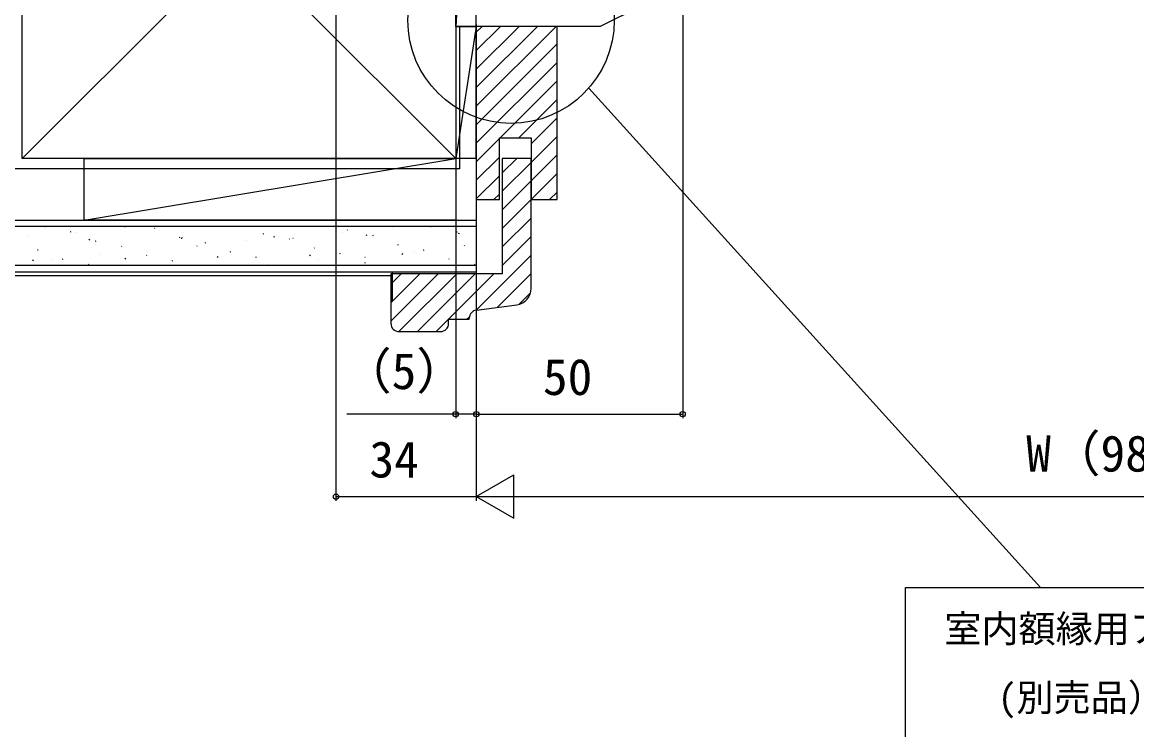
# Model space of a CAD drawing. Units: millimetres, scale not verified. Extents: x -525 to 525, y -783 to 779.
# Drawn here: x -269 to 1, y 62.9 to 234.5 of the extents above; entities that cross this region are included whole.
import ezdxf
from ezdxf.enums import TextEntityAlignment as Align

# ---------------------------------------------------------------- set-up
doc = ezdxf.new("R2010")
doc.units = ezdxf.units.MM
doc.header["$LTSCALE"] = 4
for name, color, linetype in [('0-1_USER1', 3, 'Continuous'), ('0-2_YKK_11', 7, 'Continuous'), ('0-4_YKK_12', 2, 'Continuous'), ('0-7_YKK_D', 6, 'Continuous'), ('0-9_YSS_K', 3, 'Continuous')]:
    doc.layers.add(name, color=color, linetype=linetype)
doc.styles.add('ＭＳ ゴシック', font='')
doc.styles.get('ＭＳ ゴシック').set_extended_font_data('MS Gothic')

msp = doc.modelspace()

# ---------------------------------------------------------------- linework, layer by layer
at = {"layer": '0-2_YKK_11'}
msp.add_lwpolyline([(-109, 243.454), (-129, 233.454), (-159, 233.454), (-159, 234.954)], dxfattribs=at)
at = {"layer": '0-4_YKK_12'}
msp.add_line((-22.327, 97.45), (-131.751, 218.517), dxfattribs=at)
msp.add_lwpolyline([(-54.998, 97.45), (77.375, 97.45), (77.375, -29.112), (-54.998, -29.112)], close=True, dxfattribs=at)
msp.add_circle((-150.588, 234.954), 25, dxfattribs=at)
at = {"layer": '0-7_YKK_D'}
for p, q in [((-193, 315.454), (-193, 118.454)), ((-109, 242.454), (-109, 138.454)), ((-159, 233.954), (-159, 118.454)), ((-159, 233.954), (-159, 118.454)), ((-159, 233.954), (-159, 138.454)), ((-164, 200.454), (-164.001, 138.454)), ((-158.999, 190.454), (-159, 138.454)), ((-159, 139.454), (-109, 139.454)), ((-159, 119.454), (-149.907, 124.704)), ((-149.907, 114.204), (-149.907, 124.704)), ((-193, 119.454), (-159, 119.454)), ((-159, 119.454), (-149.907, 114.204)), ((-159, 119.454), (-140.813, 119.454)), ((-148.5, 119.454), (150.5, 119.454))]:
    msp.add_line(p, q, dxfattribs=at)
msp.add_lwpolyline([(-159, 139.454), (-164.001, 139.454), (-190.392, 139.454)], dxfattribs=at)
for centre in [(-164.001, 139.454), (-159, 139.454), (-159, 139.454), (-109, 139.454), (-193, 119.454)]:
    msp.add_circle(centre, 0.637, dxfattribs=at)
at = {"layer": '0-9_YSS_K'}
for p, q in [((-164, 233.454), (-164, 315.454)), ((-159, 315.454), (-164, 233.454)), ((-159, 233.454), (-159, 315.454)), ((-164, 201.454), (-269, 306.454)), ((-164, 306.454), (-269, 201.454)), ((-159, 233.454), (-164, 201.454)), ((-164, 233.454), (-164, 201.454)), ((-164, 233.454), (-159, 233.454)), ((-159, 233.454), (-164, 233.454)), ((-163, 198.954), (-163, 233.454)), ((-159, 201.454), (-159, 233.454)), ((-159, 232.072), (-157.618, 233.454)), ((-159, 227.582), (-153.128, 233.454)), ((-159, 223.092), (-148.638, 233.454)), ((-159, 218.602), (-144.148, 233.454)), ((-159, 214.112), (-139.658, 233.454)), ((-159, 209.622), (-139.4, 229.222)), ((-159, 205.132), (-139.4, 224.732)), ((-153.187, 206.454), (-139.4, 220.242)), ((-148.697, 206.454), (-139.4, 215.751)), ((-145.7, 204.961), (-139.4, 211.261)), ((-159, 200.642), (-153.4, 206.242)), ((-145.7, 200.471), (-139.4, 206.771)), ((-254, 186.454), (-164, 201.454)), ((-159, 201.454), (-164, 201.454)), ((-159, 196.151), (-153.4, 201.751)), ((-152.7, 197.961), (-149.207, 201.454)), ((-152.7, 193.471), (-145.7, 200.471)), ((-145.7, 195.981), (-139.4, 202.281)), ((-163, 198.954), (-355, 198.954)), ((-159, 191.661), (-153.4, 197.261)), ((-145.7, 191.491), (-139.4, 197.791)), ((-152.7, 188.981), (-145.7, 195.981)), ((-154.717, 191.454), (-153.4, 192.771)), ((-141.246, 191.454), (-139.4, 193.301)), ((-152.7, 184.491), (-145.7, 191.491)), ((-355, 186.457), (-159.001, 186.453)), ((-159.001, 186.453), (-159.001, 173.953)), ((-152.7, 180.001), (-145.7, 187.001)), ((-159.001, 184.953), (-355, 184.957)), ((-263.528, 184.918), (-263.461, 184.955)), ((-257.299, 183.621), (-257.167, 183.693)), ((-244.126, 184.828), (-244.106, 184.85)), ((-236.991, 184.494), (-236.859, 184.566)), ((-190.301, 184.037), (-190.17, 184.109)), ((-179.353, 184.893), (-179.333, 184.915)), ((-169.994, 184.91), (-169.915, 184.953)), ((-163.764, 183.613), (-163.633, 183.685)), ((-267.492, 182.824), (-267.472, 182.847)), ((-256.21, 183.379), (-256.19, 183.401)), ((-252.757, 181.599), (-252.617, 181.864)), ((-251.224, 181.419), (-251.092, 181.491)), ((-230.917, 182.292), (-230.785, 182.364)), ((-230.381, 181.987), (-230.241, 182.252)), ((-224.687, 180.994), (-224.555, 181.066)), ((-214.702, 181.553), (-214.682, 181.575)), ((-210.609, 183.164), (-210.477, 183.236)), ((-208.006, 182.376), (-207.866, 182.641)), ((-204.379, 181.867), (-204.248, 181.939)), ((-203.42, 182.108), (-203.4, 182.13)), ((-191.336, 183.556), (-191.316, 183.578)), ((-185.63, 182.764), (-185.49, 183.029)), ((-184.072, 182.74), (-183.94, 182.812)), ((-163.255, 183.152), (-163.115, 183.418)), ((-152.7, 175.511), (-145.7, 182.511)), ((-265.302, 179.249), (-265.17, 179.321)), ((-250.051, 178.213), (-250.031, 178.235)), ((-244.995, 180.122), (-244.863, 180.194)), ((-238.769, 178.768), (-238.749, 178.79)), ((-226.685, 180.216), (-226.665, 180.239)), ((-218.613, 178.792), (-218.481, 178.864)), ((-198.305, 179.665), (-198.173, 179.737)), ((-192.075, 178.368), (-191.944, 178.44)), ((-177.997, 180.538), (-177.866, 180.61)), ((-176.962, 178.19), (-176.822, 178.456)), ((-173.895, 178.945), (-173.875, 178.967)), ((-171.768, 179.24), (-171.636, 179.312)), ((-161.912, 180.282), (-161.892, 180.304)), ((-266.464, 176.637), (-266.324, 176.902)), ((-262.034, 176.876), (-262.014, 176.899)), ((-259.228, 177.046), (-259.096, 177.118)), ((-252.998, 175.749), (-252.866, 175.821)), ((-244.089, 177.025), (-243.948, 177.29)), ((-238.92, 177.919), (-238.788, 177.991)), ((-232.691, 176.622), (-232.559, 176.694)), ((-221.713, 177.414), (-221.573, 177.679)), ((-212.383, 177.495), (-212.251, 177.567)), ((-209.244, 175.605), (-209.224, 175.627)), ((-199.338, 177.802), (-199.197, 178.067)), ((-197.261, 176.942), (-197.241, 176.964)), ((-186.001, 176.165), (-185.869, 176.237)), ((-185.978, 177.496), (-185.958, 177.519)), ((-165.693, 177.038), (-165.562, 177.11)), ((-159.464, 175.741), (-159.332, 175.813)), ((-159.048, 164.672), (-145.7, 178.021)), ((-159.001, 175.453), (-355, 175.457)), ((-355, 173.957), (-159.001, 173.953)), ((-179.298, 172.953), (-355, 172.957)), ((-179.7, 170.961), (-177.207, 173.454)), ((-179.7, 166.471), (-172.717, 173.454)), ((-179.7, 161.981), (-168.227, 173.454)), ((-179.298, 166.954), (-179.298, 173.953)), ((-177.736, 159.454), (-163.737, 173.454)), ((-173.246, 159.454), (-159.246, 173.454)), ((-168.756, 159.454), (-154.756, 173.454)), ((-153.865, 165.365), (-145.7, 173.53)), ((-148.641, 166.099), (-145.842, 168.898)), ((-158.964, 164.685), (-149.171, 165.991)), ((-161.266, 162.454), (-160.669, 163.051)), ((-177.7, 159.454), (-167.7, 159.454))]:
    msp.add_line(p, q, dxfattribs=at)
for points in [[(-269, 201.454), (-269, 306.454), (-164, 306.454), (-164, 201.454)], [(-139.4, 191.454), (-139.4, 233.454), (-159, 233.454), (-159, 191.454), (-153.4, 191.454), (-153.4, 206.454), (-145.7, 206.454), (-145.7, 191.454)], [(-164, 201.454), (-164, 186.454), (-254, 186.454), (-254, 201.454)]]:
    msp.add_lwpolyline(points, close=True, dxfattribs=at)
for points in [[(-145.7, 169.956), (-145.7, 201.454), (-152.7, 201.454), (-152.7, 173.454), (-179.7, 173.454), (-179.7, 161.454)], [(-165.7, 161.454), (-165.7, 162.454), (-160.7, 162.454), (-160.7, 162.703)]]:
    msp.add_lwpolyline(points, dxfattribs=at)
for centre, radius, start, end in [((-149.7, 169.956), 4, 277.59464, 0.00001), ((-158.7, 162.703), 2, 97.59463, 180), ((-177.7, 161.454), 2, 180.00001, 269.99999), ((-167.7, 161.454), 2, 270.00001, 359.99999)]:
    msp.add_arc(centre, radius, start, end, dxfattribs=at)

# ---------------------------------------------------------------- texts
at = {"layer": '0-1_USER1', "style": 'ＭＳ ゴシック'}
for s, p in [('室内額縁用アングル', (-45.624, 82.16)), ('(別売品）取付用', (-32.636, 65.472))]:
    msp.add_text(s, height=6.598, dxfattribs=at).set_placement(p, align=Align.BOTTOM_LEFT)
at = {"layer": '0-7_YKK_D', "style": 'ＭＳ ゴシック'}
msp.add_text('（5）', height=8.798, rotation=359.999, dxfattribs=at).set_placement((-191.528, 142.886), align=Align.BOTTOM_LEFT)
for s, p in [('50', (-142.864, 141.454)), ('W（982）', (-25.761, 122.886)), ('34', (-184.898, 121.454))]:
    msp.add_text(s, height=8.798, dxfattribs=at).set_placement(p, align=Align.BOTTOM_LEFT)

doc.saveas('drawing.dxf')
